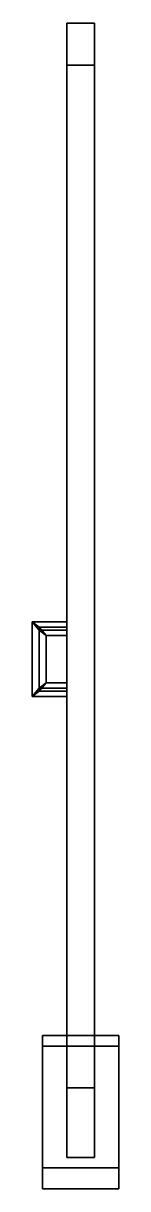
# Model space of a CAD drawing. Extents: x -0.14 to 0.11, y -3.29 to 0.06.
import ezdxf

# ---------------------------------------------------------------- set-up
doc = ezdxf.new("R2010")
doc.units = 0
doc.layers.add('TRAIL2', color=4, linetype='CONTINUOUS')

msp = doc.modelspace()

# ---------------------------------------------------------------- linework, layer by layer
at = {"layer": 'TRAIL2'}
for points in [[(-0.04, -0.06, 0.7), (-0.04, 0.06, 0.7), (0.04, 0.06, 0.7), (0.04, -0.06, 0.7)], [(0.04, 0.06, 0.65), (-0.04, 0.06, 0.65), (-0.04, -0.06, 0.65), (0.04, -0.06, 0.65)], [(0.04, 0.06, 0.7), (-0.04, 0.06, 0.7), (-0.04, 0.06, 0.65), (0.04, 0.06, 0.65)], [(-0.04, -0.06, 0.65), (-0.04, 0.06, 0.65), (-0.04, 0.06, 0.7), (-0.04, -0.06, 0.7)], [(-0.04, -0.06, 0.83), (-0.04, 0.06, 0.83), (0.04, 0.06, 0.83), (0.04, -0.06, 0.83)], [(0.04, 0.06, 0.78), (-0.04, 0.06, 0.78), (-0.04, -0.06, 0.78), (0.04, -0.06, 0.78)], [(-0.04, -0.06, 0.78), (-0.04, 0.06, 0.78), (-0.04, 0.06, 0.83), (-0.04, -0.06, 0.83)], [(0.04, 0.06, 0.83), (-0.04, 0.06, 0.83), (-0.04, 0.06, 0.78), (0.04, 0.06, 0.78)], [(0.04, -0.06, 0.7), (0.04, 0.06, 0.7), (0.04, 0.06, 0.65), (0.04, -0.06, 0.65)], [(0.04, -0.06, 0.83), (0.04, 0.06, 0.83), (0.04, 0.06, 0.78), (0.04, -0.06, 0.78)], [(-0.04, -0.06, 0.7), (0.04, -0.06, 0.7), (0.04, -0.06, 0.78), (-0.04, -0.06, 0.78)], [(0.04, -0.06, 0.83), (0.04, -3, 0.14), (-0.04, -3, 0.14), (-0.04, -0.06, 0.83)], [(-0.04, -0.06, 0.83), (-0.04, -3, 0.14), (-0.04, -3, 0.02), (-0.04, -0.06, 0.65)], [(-0.04, -3, 0.02), (0.04, -3, 0.02), (0.04, -0.06, 0.65), (-0.04, -0.06, 0.65)], [(0.04, -0.06, 0.65), (0.04, -3, 0.02), (0.04, -3, 0.14), (0.04, -0.06, 0.83)], [(-0.14, -1.6605, 0.3745), (-0.12, -1.6755, 0.3505), (-0.04, -1.6755, 0.3505), (-0.04, -1.6605, 0.3745)], [(-0.12, -1.6755, 0.3505), (-0.14, -1.6605, 0.3745), (-0.14, -1.8749, 0.325), (-0.12, -1.8509, 0.31)], [(-0.14, -1.6605, 0.3745), (-0.12, -1.6845, 0.3895), (-0.12, -1.8599, 0.349), (-0.14, -1.8749, 0.325)], [(-0.12, -1.6845, 0.3895), (-0.14, -1.6605, 0.3745), (-0.04, -1.6605, 0.3745), (-0.04, -1.6845, 0.3895)], [(-0.12, -1.6755, 0.3505), (-0.1, -1.6995, 0.3655), (-0.04, -1.6995, 0.3655), (-0.04, -1.6755, 0.3505)], [(-0.1, -1.6995, 0.3655), (-0.12, -1.6755, 0.3505), (-0.12, -1.8509, 0.31), (-0.1, -1.8359, 0.334)], [(-0.1, -1.6995, 0.3655), (-0.12, -1.6845, 0.3895), (-0.04, -1.6845, 0.3895), (-0.04, -1.6995, 0.3655)], [(-0.12, -1.6845, 0.3895), (-0.1, -1.6995, 0.3655), (-0.1, -1.8359, 0.334), (-0.12, -1.8599, 0.349)], [(-0.1, -1.8359, 0.334), (-0.12, -1.8509, 0.31), (-0.04, -1.8509, 0.31), (-0.04, -1.8359, 0.334)], [(-0.12, -1.8599, 0.349), (-0.1, -1.8359, 0.334), (-0.04, -1.8359, 0.334), (-0.04, -1.8599, 0.349)], [(-0.12, -1.8509, 0.31), (-0.14, -1.8749, 0.325), (-0.04, -1.8749, 0.325), (-0.04, -1.8509, 0.31)], [(-0.14, -1.8749, 0.325), (-0.12, -1.8599, 0.349), (-0.04, -1.8599, 0.349), (-0.04, -1.8749, 0.325)], [(-0.11, -2.85, -0.05), (0.11, -2.85, -0.05), (0.11, -2.88), (-0.11, -2.88)], [(-0.11, -2.88), (-0.11, -3.23), (-0.11, -3.29, -0.05), (-0.11, -2.85, -0.05)], [(-0.11, -3.29, -0.05), (0.11, -3.29, -0.05), (0.11, -2.85, -0.05), (-0.11, -2.85, -0.05)], [(0.11, -2.88), (0.11, -3.23), (-0.11, -3.23), (-0.11, -2.88)], [(0.11, -2.85, -0.05), (0.11, -3.29, -0.05), (0.11, -3.23), (0.11, -2.88)], [(0.04, -3, 0.14), (0.04, -3.2, 0.12), (-0.04, -3.2, 0.12), (-0.04, -3, 0.14)], [(-0.04, -3), (0.04, -3), (0.04, -3, 0.02), (-0.04, -3, 0.02)], [(-0.04, -3, 0.14), (-0.04, -3.2, 0.12), (-0.04, -3.2), (-0.04, -3)], [(0.04, -3), (0.04, -3.2), (0.04, -3.2, 0.12), (0.04, -3, 0.14)], [(-0.04, -3.2, 0.12), (0.04, -3.2, 0.12), (0.04, -3.2), (-0.04, -3.2)], [(-0.11, -3.23), (0.11, -3.23), (0.11, -3.29, -0.05), (-0.11, -3.29, -0.05)]]:
    msp.add_3dface(points, dxfattribs=at)

doc.saveas('drawing.dxf')
